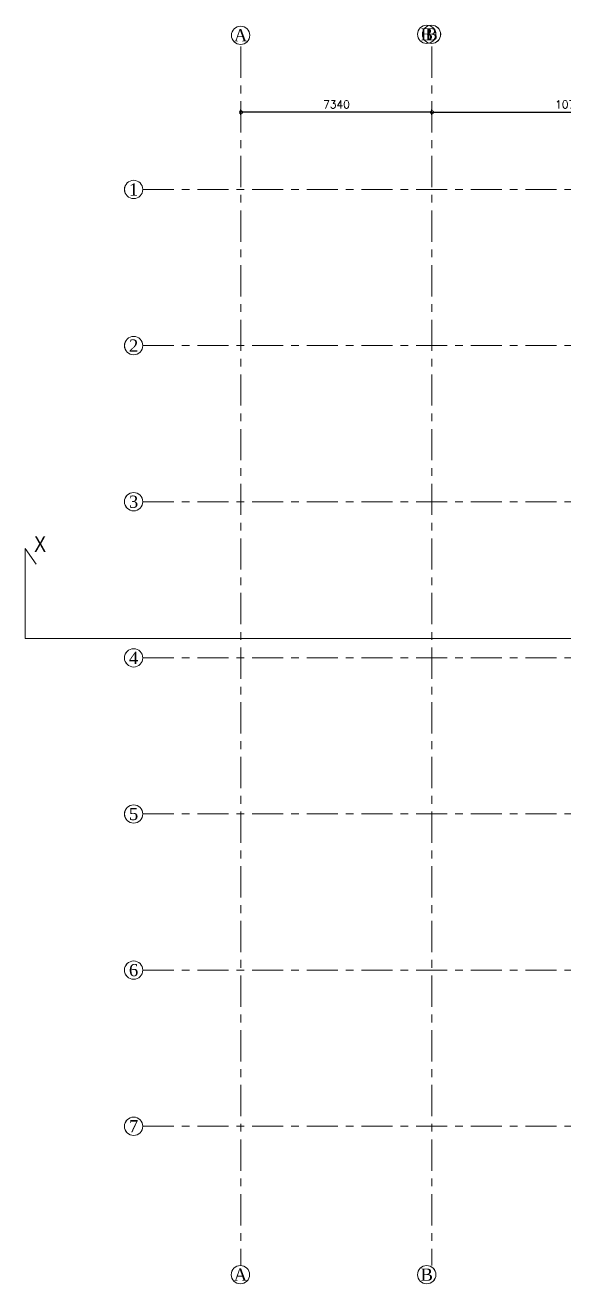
# Model space of a CAD drawing. Header units: millimetres. Extents: x 24487468 to 24959437, y -333213 to 842934.
# Drawn here: x 24704156 to 24724849, y 466158 to 514526 of the extents above; entities that cross this region are included whole.
import ezdxf
from ezdxf.enums import TextEntityAlignment as Align

# ---------------------------------------------------------------- set-up
doc = ezdxf.new("R2010")
doc.units = ezdxf.units.MM
doc.header["$MEASUREMENT"] = 0
doc.header["$PDMODE"] = 3
for name, pattern in [('ACAD_ISO10W100', [18.5, 12, -3, 0.5, -3]), ('BORDERX2', [3.5, 1, -0.5, 1, -0.5, 0, -0.5]), ('Centreline', [21, 12, -3, 3, -3])]:
    doc.linetypes.add(name, pattern=pattern)
doc.layers.get('0').update_dxf_attribs({"lineweight": 5})
doc.layers.add('A-BTEXT', color=57, linetype='Continuous')
for name, color, linetype, lineweight in [('CENLINE', 220, 'ACAD_ISO10W100', 5), ('DIM', 183, 'Continuous', 5), ('GRID', 205, 'BORDERX2', 5), ('HACTH', 8, 'Continuous', 0), ('p1 plan grid lck', 6, 'Continuous', 5), ('text', 7, 'Continuous', 15)]:
    doc.layers.add(name, color=color, linetype=linetype, lineweight=lineweight)
doc.styles.add('arial', font='times.ttf')
doc.styles.add('ROMANS', font='romans__.ttf')
doc.dimstyles.new('DIM100', dxfattribs={"dimtxt": 300, "dimasz": 250, "dimexe": 100, "dimexo": 100, "dimgap": 150, "dimtad": 1, "dimdec": 0, "dimrnd": 5, "dimzin": 0, "dimdsep": 46, "dimtxsty": 'ROMANS', "dimblk": 'DOTSMALL', "dimcen": 0.09, "dimclrd": 256, "dimclre": 256, "dimclrt": 7, "dimadec": 0, "dimazin": 0, "dimtfac": 1, "dimtdec": 0, "dimtix": 1, "dimtofl": 0, "dimtmove": 1, "dimatfit": 3, "dimfxl": 100, "dimfxlon": 1, "dimtolj": 1, "dimtzin": 0, "dimarcsym": 0})

# ---------------------------------------------------------------- blocks, each defined once
blk = doc.blocks.new('grid letter-flat-4-flat-1')
at = {"layer": 'GRID', "linetype": 'Continuous'}
blk.add_circle((0, 374.75), 281.25, dxfattribs=at)
blk = doc.blocks.new('SEC')
at = {"layer": 'HACTH', "ltscale": 100}
for points in [[(-25663, 0), (-60348, 0), (-60348, 3449), (-59923, 2854)], [(-34685, 0), (0, 0), (0, 3449), (-425, 2854)]]:
    blk.add_lwpolyline(points, dxfattribs=at)
at = {"layer": 'text', "linetype": 'Continuous', "ltscale": 30, "char_height": 600, "width": 21041.4, "attachment_point": 5, "style": 'arial'}
for s, insert in [('{\\fTechnic|b0|i0|c2|p2;X}', (-59774, 3623)), ("{\\fTechnic|b0|i0|c2|p2;X'}", (-606, 3623))]:
    blk.add_mtext(s, dxfattribs=dict(at, insert=insert))
blk = doc.blocks.new('_DotSmall')
at = {"color": 0, "linetype": 'ByBlock', "const_width": 0.5}
blk.add_lwpolyline([(-0.0625, 0, 1), (0.0625, 0, 1)], format="xyb", close=True, dxfattribs=at)
blk = doc.blocks.new('*D137')
at = {"layer": 'Defpoints', "color": 0, "ltscale": 100, "transparency": 16777216}
for p in [(24730541, 511179), (24719784, 508562), (24730541, 508562)]:
    blk.add_point(p, dxfattribs=at)
at = {"layer": 'DIM', "lineweight": -2, "ltscale": 100, "transparency": 16777216}
for p, q in [((24719784, 511079), (24719784, 511279)), ((24730541, 511079), (24730541, 511279)), ((24719784, 511179), (24730541, 511179))]:
    blk.add_line(p, q, dxfattribs=at)
at = {"layer": 'DIM', "lineweight": -2, "ltscale": 100, "transparency": 16777216, "xscale": 250, "yscale": 250, "zscale": 250, "rotation": 180}
blk.add_blockref('_DotSmall', (24719784, 511179), dxfattribs=at)
at = {"layer": 'DIM', "lineweight": -2, "ltscale": 100, "transparency": 16777216, "xscale": 250, "yscale": 250, "zscale": 250}
blk.add_blockref('_DotSmall', (24730541, 511179), dxfattribs=at)
at = {"layer": 'DIM', "color": 7, "ltscale": 100, "transparency": 16777216, "insert": (24725163, 511480), "char_height": 300, "attachment_point": 5, "style": 'ROMANS'}
blk.add_mtext('\\A1;10760', dxfattribs=at)
blk = doc.blocks.new('*D184')
at = {"layer": 'Defpoints', "color": 0, "ltscale": 100, "transparency": 16777216}
for p in [(24712444, 511179), (24712444, 508212), (24719784, 508212)]:
    blk.add_point(p, dxfattribs=at)
at = {"layer": 'DIM', "lineweight": -2, "ltscale": 100, "transparency": 16777216}
for p, q in [((24712444, 511079), (24712444, 511279)), ((24719784, 511079), (24719784, 511279)), ((24719784, 511179), (24712444, 511179))]:
    blk.add_line(p, q, dxfattribs=at)
at = {"layer": 'DIM', "lineweight": -2, "ltscale": 100, "transparency": 16777216, "xscale": 250, "yscale": 250, "zscale": 250, "rotation": 180}
blk.add_blockref('_DotSmall', (24712444, 511179), dxfattribs=at)
at = {"layer": 'DIM', "lineweight": -2, "ltscale": 100, "transparency": 16777216, "xscale": 250, "yscale": 250, "zscale": 250}
blk.add_blockref('_DotSmall', (24719784, 511179), dxfattribs=at)
at = {"layer": 'DIM', "color": 7, "ltscale": 100, "transparency": 16777216, "insert": (24716114, 511480), "char_height": 300, "attachment_point": 5, "style": 'ROMANS'}
blk.add_mtext('\\A1;7340', dxfattribs=at)

msp = doc.modelspace()

# ---------------------------------------------------------------- linework, layer by layer
at = {"layer": 'p1 plan grid lck', "linetype": 'Centreline', "ltscale": 100}
for p, q in [((24712443.7, 513705.4), (24712443.7, 466858.4)), ((24719783.6, 513705.4), (24719783.6, 466858.4)), ((24708672.7, 508212.5), (24761062.5, 508212.5)), ((24708672.7, 502212.5), (24761062.5, 502212.5)), ((24708671.7, 496212.5), (24761061.5, 496212.5)), ((24708671.2, 490212.5), (24761060.9, 490212.5)), ((24708672.7, 484212.5), (24761062.5, 484212.5)), ((24708672.7, 478212.5), (24761060.9, 478212.5)), ((24708672.7, 472212.5), (24761060.9, 472212.5))]:
    msp.add_line(p, q, dxfattribs=at)

# ---------------------------------------------------------------- block references
at = {"layer": 'CENLINE'}
ref = msp.add_blockref('grid letter-flat-4-flat-1', (24712432.2, 513667.4), dxfattribs=dict(at, xscale=1.25, yscale=1.25, zscale=25.4))
ref.add_attrib('GRID_LETTER', 'A', dxfattribs={"layer": 'A-BTEXT', "linetype": 'Continuous', "height": 468.7, "style": 'arial'}).set_placement((24712432.2, 514136.1), align=Align.MIDDLE_CENTER)
ref = msp.add_blockref('grid letter-flat-4-flat-1', (24719581.5, 513705.7), dxfattribs=dict(at, xscale=1.25, yscale=1.25, zscale=25.4))
ref.add_attrib('GRID_LETTER', 'B', dxfattribs={"layer": 'A-BTEXT', "linetype": 'Continuous', "height": 468.7, "style": 'arial'}).set_placement((24719581.5, 514174.5), align=Align.MIDDLE_CENTER)
ref = msp.add_blockref('grid letter-flat-4-flat-1', (24719583.1, 513705.7), dxfattribs=dict(at, xscale=1.25, yscale=1.25, zscale=25.4))
ref.add_attrib('GRID_LETTER', 'B', dxfattribs={"layer": 'A-BTEXT', "linetype": 'Continuous', "height": 468.7, "style": 'arial'}).set_placement((24719583.1, 514174.5), align=Align.MIDDLE_CENTER)
ref = msp.add_blockref('grid letter-flat-4-flat-1', (24719765.6, 513705.7), dxfattribs=dict(at, xscale=1.25, yscale=1.25, zscale=25.4))
ref.add_attrib('GRID_LETTER', 'B', dxfattribs={"layer": 'A-BTEXT', "linetype": 'Continuous', "height": 468.7, "style": 'arial'}).set_placement((24719765.6, 514174.5), align=Align.MIDDLE_CENTER)
ref = msp.add_blockref('grid letter-flat-4-flat-1', (24719767.1, 513705.7), dxfattribs=dict(at, xscale=1.25, yscale=1.25, zscale=25.4))
ref.add_attrib('GRID_LETTER', 'B', dxfattribs={"layer": 'A-BTEXT', "linetype": 'Continuous', "height": 468.7, "style": 'arial'}).set_placement((24719767.1, 514174.5), align=Align.MIDDLE_CENTER)
ref = msp.add_blockref('grid letter-flat-4-flat-1', (24708321.2, 507744.4), dxfattribs=dict(at, xscale=1.25, yscale=1.25, zscale=25.4))
ref.add_attrib('GRID_LETTER', '1', dxfattribs={"layer": 'A-BTEXT', "linetype": 'Continuous', "height": 468.7, "style": 'arial'}).set_placement((24708321.2, 508213.1), align=Align.MIDDLE_CENTER)
ref = msp.add_blockref('grid letter-flat-4-flat-1', (24708322.8, 507744.4), dxfattribs=dict(at, xscale=1.25, yscale=1.25, zscale=25.4))
ref.add_attrib('GRID_LETTER', '1', dxfattribs={"layer": 'A-BTEXT', "linetype": 'Continuous', "height": 468.7, "style": 'arial'}).set_placement((24708322.8, 508213.1), align=Align.MIDDLE_CENTER)
ref = msp.add_blockref('grid letter-flat-4-flat-1', (24708321.2, 501744.4), dxfattribs=dict(at, xscale=1.25, yscale=1.25, zscale=25.4))
ref.add_attrib('GRID_LETTER', '2', dxfattribs={"layer": 'A-BTEXT', "linetype": 'Continuous', "height": 468.7, "style": 'arial'}).set_placement((24708321.2, 502213.1), align=Align.MIDDLE_CENTER)
ref = msp.add_blockref('grid letter-flat-4-flat-1', (24708322.8, 501744.4), dxfattribs=dict(at, xscale=1.25, yscale=1.25, zscale=25.4))
ref.add_attrib('GRID_LETTER', '2', dxfattribs={"layer": 'A-BTEXT', "linetype": 'Continuous', "height": 468.7, "style": 'arial'}).set_placement((24708322.8, 502213.1), align=Align.MIDDLE_CENTER)
ref = msp.add_blockref('grid letter-flat-4-flat-1', (24708320.1, 495744.4), dxfattribs=dict(at, xscale=1.25, yscale=1.25, zscale=25.4))
ref.add_attrib('GRID_LETTER', '3', dxfattribs={"layer": 'A-BTEXT', "linetype": 'Continuous', "height": 468.7, "style": 'arial'}).set_placement((24708320.1, 496213.1), align=Align.MIDDLE_CENTER)
ref = msp.add_blockref('grid letter-flat-4-flat-1', (24708321.7, 495744.4), dxfattribs=dict(at, xscale=1.25, yscale=1.25, zscale=25.4))
ref.add_attrib('GRID_LETTER', '3', dxfattribs={"layer": 'A-BTEXT', "linetype": 'Continuous', "height": 468.7, "style": 'arial'}).set_placement((24708321.7, 496213.1), align=Align.MIDDLE_CENTER)
ref = msp.add_blockref('grid letter-flat-4-flat-1', (24708319.6, 489744.4), dxfattribs=dict(at, xscale=1.25, yscale=1.25, zscale=25.4))
ref.add_attrib('GRID_LETTER', '4', dxfattribs={"layer": 'A-BTEXT', "linetype": 'Continuous', "height": 468.7, "style": 'arial'}).set_placement((24708319.6, 490213.1), align=Align.MIDDLE_CENTER)
ref = msp.add_blockref('grid letter-flat-4-flat-1', (24708321.2, 489744.4), dxfattribs=dict(at, xscale=1.25, yscale=1.25, zscale=25.4))
ref.add_attrib('GRID_LETTER', '4', dxfattribs={"layer": 'A-BTEXT', "linetype": 'Continuous', "height": 468.7, "style": 'arial'}).set_placement((24708321.2, 490213.1), align=Align.MIDDLE_CENTER)
ref = msp.add_blockref('grid letter-flat-4-flat-1', (24708321.2, 483744.4), dxfattribs=dict(at, xscale=1.25, yscale=1.25, zscale=25.4))
ref.add_attrib('GRID_LETTER', '5', dxfattribs={"layer": 'A-BTEXT', "linetype": 'Continuous', "height": 468.7, "style": 'arial'}).set_placement((24708321.2, 484213.1), align=Align.MIDDLE_CENTER)
ref = msp.add_blockref('grid letter-flat-4-flat-1', (24708322.8, 483744.4), dxfattribs=dict(at, xscale=1.25, yscale=1.25, zscale=25.4))
ref.add_attrib('GRID_LETTER', '5', dxfattribs={"layer": 'A-BTEXT', "linetype": 'Continuous', "height": 468.7, "style": 'arial'}).set_placement((24708322.8, 484213.1), align=Align.MIDDLE_CENTER)
ref = msp.add_blockref('grid letter-flat-4-flat-1', (24708319.6, 477744.4), dxfattribs=dict(at, xscale=1.25, yscale=1.25, zscale=25.4))
ref.add_attrib('GRID_LETTER', '6', dxfattribs={"layer": 'A-BTEXT', "linetype": 'Continuous', "height": 468.7, "style": 'arial'}).set_placement((24708319.6, 478213.1), align=Align.MIDDLE_CENTER)
ref = msp.add_blockref('grid letter-flat-4-flat-1', (24708321.2, 477744.4), dxfattribs=dict(at, xscale=1.25, yscale=1.25, zscale=25.4))
ref.add_attrib('GRID_LETTER', '6', dxfattribs={"layer": 'A-BTEXT', "linetype": 'Continuous', "height": 468.7, "style": 'arial'}).set_placement((24708321.2, 478213.1), align=Align.MIDDLE_CENTER)
ref = msp.add_blockref('grid letter-flat-4-flat-1', (24708319.6, 471744.4), dxfattribs=dict(at, xscale=1.25, yscale=1.25, zscale=25.4))
ref.add_attrib('GRID_LETTER', '7', dxfattribs={"layer": 'A-BTEXT', "linetype": 'Continuous', "height": 468.7, "style": 'arial'}).set_placement((24708319.6, 472213.1), align=Align.MIDDLE_CENTER)
ref = msp.add_blockref('grid letter-flat-4-flat-1', (24708321.2, 471744.4), dxfattribs=dict(at, xscale=1.25, yscale=1.25, zscale=25.4))
ref.add_attrib('GRID_LETTER', '7', dxfattribs={"layer": 'A-BTEXT', "linetype": 'Continuous', "height": 468.7, "style": 'arial'}).set_placement((24708321.2, 472213.1), align=Align.MIDDLE_CENTER)
ref = msp.add_blockref('grid letter-flat-4-flat-1', (24712424.5, 466040.8), dxfattribs=dict(at, xscale=1.25, yscale=1.25, zscale=25.4))
ref.add_attrib('GRID_LETTER', 'A', dxfattribs={"layer": 'A-BTEXT', "linetype": 'Continuous', "height": 468.7, "style": 'arial'}).set_placement((24712424.5, 466509.5), align=Align.MIDDLE_CENTER)
ref = msp.add_blockref('grid letter-flat-4-flat-1', (24719581.5, 466041.1), dxfattribs=dict(at, xscale=1.25, yscale=1.25, zscale=25.4))
ref.add_attrib('GRID_LETTER', 'B', dxfattribs={"layer": 'A-BTEXT', "linetype": 'Continuous', "height": 468.7, "style": 'arial'}).set_placement((24719581.5, 466509.8), align=Align.MIDDLE_CENTER)
ref = msp.add_blockref('grid letter-flat-4-flat-1', (24719583.1, 466041.1), dxfattribs=dict(at, xscale=1.25, yscale=1.25, zscale=25.4))
ref.add_attrib('GRID_LETTER', 'B', dxfattribs={"layer": 'A-BTEXT', "linetype": 'Continuous', "height": 468.7, "style": 'arial'}).set_placement((24719583.1, 466509.8), align=Align.MIDDLE_CENTER)
at = {"layer": 'HACTH'}
msp.add_blockref('SEC', (24764503.2, 490962.5), dxfattribs=at)

# ---------------------------------------------------------------- dimensions: what is measured, and where the dimension line sits
at = {"layer": 'DIM', "ltscale": 100}
for base, p1, p2, picture, middle in [((24712443.7, 511179.1), (24719783.6, 508212.5), (24712443.7, 508212.5), '*D184', (24716113.7, 511480.5)), ((24730541.5, 511179.1), (24719783.6, 508562.5), (24730541.5, 508562.5), '*D137', (24725162.6, 511480.5))]:
    dim = msp.add_linear_dim(base=base, p1=p1, p2=p2, dimstyle='DIM100', dxfattribs=at)
    dim.commit()
    dim.dimension.update_dxf_attribs({"geometry": picture, "text_midpoint": middle})

doc.saveas('drawing.dxf')
